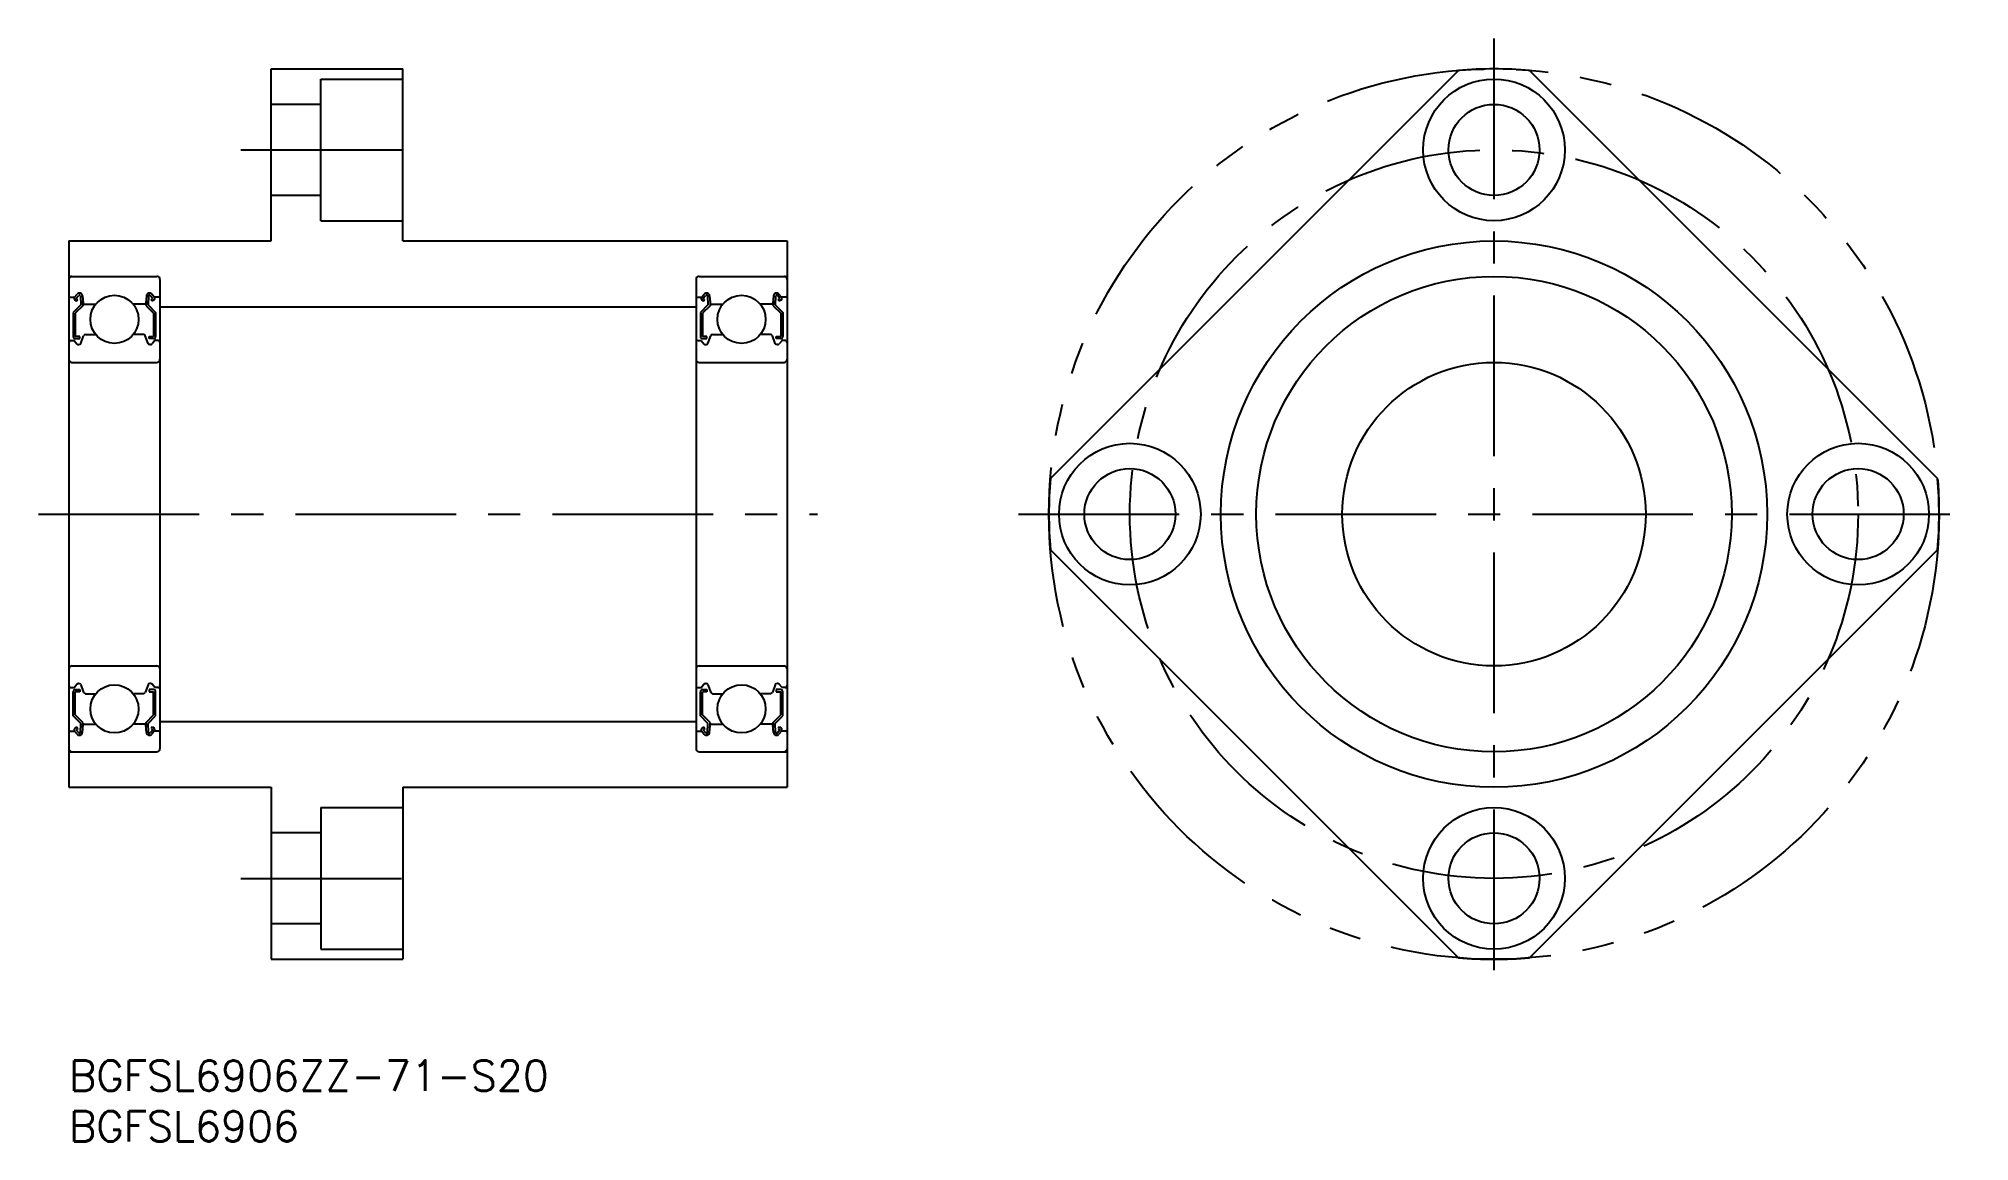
# Model space of a CAD drawing. Extents: x -3 to 188, y -8 to 101.
import ezdxf

# ---------------------------------------------------------------- set-up
doc = ezdxf.new("R2010")
doc.units = 0
doc.header["$LTSCALE"] = 0.5
doc.linetypes.add('CENTER', pattern=[50.8, 31.75, -6.35, 6.35, -6.35])
doc.linetypes.add('PHANTOM', pattern=[63.5, 31.75, -6.35, 6.35, -6.35, 6.35, -6.35])
for name, color, linetype in [('MSM_CENTER', 1, 'CENTER'), ('MSM_CONTINUOUS', 7, 'CONTINUOUS'), ('MSM_IMAGINARY', 6, 'PHANTOM'), ('MSM_PART_NUMBER', 7, 'CONTINUOUS')]:
    doc.layers.add(name, color=color, linetype=linetype)
doc.styles.get("Standard").update_dxf_attribs({"font": 'txt.shx', "height": 3, "bigfont": 'bigfont.shx'})

# ---------------------------------------------------------------- blocks, each defined once
blk = doc.blocks.new('*U25')
at = {"layer": 'MSM_PART_NUMBER'}
blk.add_text('BGFSL6906ZZ-71-S20', height=3, dxfattribs=at).set_placement((0, -3))
blk = doc.blocks.new('*U26')
at = {"layer": 'MSM_PART_NUMBER'}
blk.add_text('BGFSL6906', height=3, dxfattribs=at).set_placement((0, -8))

msp = doc.modelspace()

# ---------------------------------------------------------------- linework, layer by layer
at = {"layer": 'MSM_CENTER'}
for p, q in [((140.89, 101), (140.89, 7)), ((17, 90), (36, 90)), ((-3, 54), (74, 54)), ((93.89, 54), (187.89, 54)), ((17, 18), (36, 18))]:
    msp.add_line(p, q, dxfattribs=at)
msp.add_circle((140.89, 54), 36, dxfattribs=at)
at = {"layer": 'MSM_CONTINUOUS'}
for p, q in [((20, 81), (20, 98)), ((20, 98), (33, 98)), ((33, 81), (33, 98)), ((137.37, 97.86), (97.03, 57.52)), ((144.41, 97.86), (184.75, 57.52)), ((24.9, 83), (24.9, 97)), ((24.9, 97), (33, 97)), ((24.9, 94.5), (20, 94.5)), ((24.9, 85.5), (20, 85.5)), ((24.9, 83), (33, 83)), ((0, 81), (0, 27)), ((0, 81), (20, 81)), ((33, 81), (71, 81)), ((71, 81), (71, 27)), ((0, 77.5), (8.7, 77.5)), ((9, 77.2), (9, 30.8)), ((62, 77.2), (62, 30.8)), ((62.3, 77.5), (71, 77.5)), ((0.1, 75.45), (0.56, 75.45)), ((1.18, 74.68), (0.43, 73.93)), ((0.56, 75.45), (0.81, 75.75)), ((0.74, 75.04), (0.58, 75.17)), ((1.38, 74.6), (0.63, 73.85)), ((0.71, 75.32), (0.96, 75.62)), ((0.87, 75.19), (0.71, 75.32)), ((0.74, 75.04), (0.87, 75.19)), ((1.14, 75.56), (1.18, 74.68)), ((1.34, 75.58), (1.4, 74.84)), ((1.38, 75.07), (1.38, 74.6)), ((1.5, 74.75), (2.65, 74.75)), ((7.5, 74.75), (6.35, 74.75)), ((7.66, 75.58), (7.6, 74.84)), ((7.62, 75.07), (7.62, 74.6)), ((7.62, 74.6), (8.37, 73.85)), ((7.86, 75.56), (7.82, 74.68)), ((7.82, 74.68), (8.57, 73.93)), ((8.29, 75.32), (8.04, 75.62)), ((8.13, 75.19), (8.29, 75.32)), ((8.26, 75.04), (8.13, 75.19)), ((8.44, 75.45), (8.19, 75.75)), ((8.26, 75.04), (8.42, 75.17)), ((8.9, 75.45), (8.44, 75.45)), ((9, 74.5), (62, 74.5)), ((62.1, 75.45), (62.56, 75.45)), ((63.18, 74.68), (62.43, 73.93)), ((62.56, 75.45), (62.81, 75.75)), ((62.74, 75.04), (62.58, 75.17)), ((63.38, 74.6), (62.63, 73.85)), ((62.71, 75.32), (62.96, 75.62)), ((62.87, 75.19), (62.71, 75.32)), ((62.74, 75.04), (62.87, 75.19)), ((63.14, 75.56), (63.18, 74.68)), ((63.34, 75.58), (63.4, 74.84)), ((63.38, 75.07), (63.38, 74.6)), ((63.5, 74.75), (64.65, 74.75)), ((69.5, 74.75), (68.35, 74.75)), ((69.66, 75.58), (69.6, 74.84)), ((69.62, 75.07), (69.62, 74.6)), ((69.62, 74.6), (70.37, 73.85)), ((69.86, 75.56), (69.82, 74.68)), ((69.82, 74.68), (70.57, 73.93)), ((70.29, 75.32), (70.04, 75.62)), ((70.13, 75.19), (70.29, 75.32)), ((70.26, 75.04), (70.13, 75.19)), ((70.44, 75.45), (70.19, 75.75)), ((70.26, 75.04), (70.42, 75.17)), ((70.9, 75.45), (70.44, 75.45)), ((0.43, 73.93), (0.43, 71.55)), ((0.63, 73.85), (0.63, 71.55)), ((8.37, 73.85), (8.37, 71.55)), ((8.57, 73.93), (8.57, 71.55)), ((62.43, 73.93), (62.43, 71.55)), ((62.63, 73.85), (62.63, 71.55)), ((70.37, 73.85), (70.37, 71.55)), ((70.57, 73.93), (70.57, 71.55)), ((0.2, 71.15), (0.5, 71.15)), ((0.5, 71.15), (0.78, 70.82)), ((1.08, 71.55), (0.63, 71.55)), ((0.63, 71.35), (1.08, 71.35)), ((0.93, 70.75), (0.99, 70.75)), ((1.08, 71.35), (1.08, 71.55)), ((1.18, 70.88), (1.45, 71.62)), ((1.64, 71.75), (2.65, 71.75)), ((7.36, 71.75), (6.35, 71.75)), ((7.82, 70.88), (7.55, 71.62)), ((7.92, 71.35), (7.92, 71.55)), ((7.92, 71.55), (8.37, 71.55)), ((8.37, 71.35), (7.92, 71.35)), ((8.07, 70.75), (8.01, 70.75)), ((8.5, 71.15), (8.22, 70.82)), ((8.8, 71.15), (8.5, 71.15)), ((62.2, 71.15), (62.5, 71.15)), ((62.5, 71.15), (62.78, 70.82)), ((63.08, 71.55), (62.63, 71.55)), ((62.63, 71.35), (63.08, 71.35)), ((62.93, 70.75), (62.99, 70.75)), ((63.08, 71.35), (63.08, 71.55)), ((63.18, 70.88), (63.45, 71.62)), ((63.64, 71.75), (64.65, 71.75)), ((69.36, 71.75), (68.35, 71.75)), ((69.82, 70.88), (69.55, 71.62)), ((69.92, 71.35), (69.92, 71.55)), ((69.92, 71.55), (70.37, 71.55)), ((70.37, 71.35), (69.92, 71.35)), ((70.07, 70.75), (70.01, 70.75)), ((70.5, 71.15), (70.22, 70.82)), ((70.8, 71.15), (70.5, 71.15)), ((0.3, 69), (8.7, 69)), ((62.3, 69), (70.7, 69)), ((97.03, 50.48), (137.37, 10.14)), ((184.75, 50.48), (144.41, 10.14)), ((0.3, 39), (8.7, 39)), ((62.3, 39), (70.7, 39)), ((0.2, 36.85), (0.5, 36.85)), ((0.43, 34.07), (0.43, 36.45)), ((0.5, 36.85), (0.78, 37.18)), ((0.63, 36.65), (1.08, 36.65)), ((0.63, 34.15), (0.63, 36.45)), ((1.08, 36.45), (0.63, 36.45)), ((0.93, 37.25), (0.99, 37.25)), ((1.08, 36.65), (1.08, 36.45)), ((1.18, 37.12), (1.45, 36.38)), ((7.82, 37.12), (7.55, 36.38)), ((7.92, 36.65), (7.92, 36.45)), ((8.37, 36.65), (7.92, 36.65)), ((7.92, 36.45), (8.37, 36.45)), ((8.07, 37.25), (8.01, 37.25)), ((8.5, 36.85), (8.22, 37.18)), ((8.37, 34.15), (8.37, 36.45)), ((8.8, 36.85), (8.5, 36.85)), ((8.57, 34.07), (8.57, 36.45)), ((62.2, 36.85), (62.5, 36.85)), ((62.43, 34.07), (62.43, 36.45)), ((62.5, 36.85), (62.78, 37.18)), ((62.63, 36.65), (63.08, 36.65)), ((62.63, 34.15), (62.63, 36.45)), ((63.08, 36.45), (62.63, 36.45)), ((62.93, 37.25), (62.99, 37.25)), ((63.08, 36.65), (63.08, 36.45)), ((63.18, 37.12), (63.45, 36.38)), ((69.82, 37.12), (69.55, 36.38)), ((69.92, 36.65), (69.92, 36.45)), ((70.37, 36.65), (69.92, 36.65)), ((69.92, 36.45), (70.37, 36.45)), ((70.07, 37.25), (70.01, 37.25)), ((70.5, 36.85), (70.22, 37.18)), ((70.37, 34.15), (70.37, 36.45)), ((70.8, 36.85), (70.5, 36.85)), ((70.57, 34.07), (70.57, 36.45)), ((1.64, 36.25), (2.65, 36.25)), ((7.36, 36.25), (6.35, 36.25)), ((63.64, 36.25), (64.65, 36.25)), ((69.36, 36.25), (68.35, 36.25)), ((0.1, 32.55), (0.56, 32.55)), ((1.18, 33.32), (0.43, 34.07)), ((0.56, 32.55), (0.81, 32.25)), ((0.74, 32.96), (0.58, 32.83)), ((1.38, 33.4), (0.63, 34.15)), ((0.87, 32.81), (0.71, 32.68)), ((0.71, 32.68), (0.96, 32.38)), ((0.74, 32.96), (0.87, 32.81)), ((1.14, 32.44), (1.18, 33.32)), ((1.34, 32.42), (1.4, 33.16)), ((1.38, 32.93), (1.38, 33.4)), ((1.5, 33.25), (2.65, 33.25)), ((7.5, 33.25), (6.35, 33.25)), ((7.66, 32.42), (7.6, 33.16)), ((7.62, 33.4), (8.37, 34.15)), ((7.62, 32.93), (7.62, 33.4)), ((7.82, 33.32), (8.57, 34.07)), ((7.86, 32.44), (7.82, 33.32)), ((8.29, 32.68), (8.04, 32.38)), ((8.26, 32.96), (8.13, 32.81)), ((8.13, 32.81), (8.29, 32.68)), ((8.44, 32.55), (8.19, 32.25)), ((8.26, 32.96), (8.42, 32.83)), ((8.9, 32.55), (8.44, 32.55)), ((9, 33.5), (62, 33.5)), ((62.1, 32.55), (62.56, 32.55)), ((63.18, 33.32), (62.43, 34.07)), ((62.56, 32.55), (62.81, 32.25)), ((62.74, 32.96), (62.58, 32.83)), ((63.38, 33.4), (62.63, 34.15)), ((62.87, 32.81), (62.71, 32.68)), ((62.71, 32.68), (62.96, 32.38)), ((62.74, 32.96), (62.87, 32.81)), ((63.14, 32.44), (63.18, 33.32)), ((63.34, 32.42), (63.4, 33.16)), ((63.38, 32.93), (63.38, 33.4)), ((63.5, 33.25), (64.65, 33.25)), ((69.5, 33.25), (68.35, 33.25)), ((69.66, 32.42), (69.6, 33.16)), ((69.62, 33.4), (70.37, 34.15)), ((69.62, 32.93), (69.62, 33.4)), ((69.82, 33.32), (70.57, 34.07)), ((69.86, 32.44), (69.82, 33.32)), ((70.29, 32.68), (70.04, 32.38)), ((70.26, 32.96), (70.13, 32.81)), ((70.13, 32.81), (70.29, 32.68)), ((70.44, 32.55), (70.19, 32.25)), ((70.26, 32.96), (70.42, 32.83)), ((70.9, 32.55), (70.44, 32.55)), ((0, 30.5), (8.7, 30.5)), ((62.3, 30.5), (71, 30.5)), ((0, 27), (20, 27)), ((20, 27), (20, 10)), ((33, 27), (71, 27)), ((33, 27), (33, 10)), ((24.9, 25), (33, 25)), ((24.9, 25), (24.9, 11)), ((24.9, 22.5), (20, 22.5)), ((24.9, 13.5), (20, 13.5)), ((20, 10), (33, 10)), ((24.9, 11), (33, 11))]:
    msp.add_line(p, q, dxfattribs=at)
for centre, radius in [((140.89, 90), 7), ((140.89, 90), 4.5), ((140.89, 54), 27), ((140.89, 54), 23.5), ((4.5, 73.25), 2.38), ((66.5, 73.25), 2.38), ((140.89, 54), 15), ((104.89, 54), 7), ((176.89, 54), 7), ((104.89, 54), 4.5), ((176.89, 54), 4.5), ((4.5, 34.75), 2.38), ((66.5, 34.75), 2.38), ((140.89, 18), 7), ((140.89, 18), 4.5)]:
    msp.add_circle(centre, radius, dxfattribs=at)
for centre, radius, start, end in [((140.89, 54), 44, 85.4154, 94.5846), ((0.3, 77.2), 0.3, 90, 180), ((8.7, 77.2), 0.3, 0, 90), ((62.3, 77.2), 0.3, 90, 180), ((70.7, 77.2), 0.3, 0, 90), ((0.1, 75.55), 0.1, 180, 270), ((0.71, 75.32), 0.2, 140.001, 230.0841), ((1.04, 75.55), 0.3, 4.9967, 140.001), ((1.04, 75.56), 0.1, 2.8198, 140), ((1.5, 74.85), 0.1, 184.9967, 270.0005), ((7.5, 74.85), 0.1, 269.9995, 355.0033), ((7.96, 75.55), 0.3, 39.999, 175.0033), ((7.96, 75.56), 0.1, 40, 177.1802), ((8.29, 75.32), 0.2, 309.9159, 39.999), ((8.9, 75.55), 0.1, 270, 0), ((62.1, 75.55), 0.1, 180, 270), ((62.71, 75.32), 0.2, 140.001, 230.0841), ((63.04, 75.55), 0.3, 4.9967, 140.001), ((63.04, 75.56), 0.1, 2.8198, 140), ((63.5, 74.85), 0.1, 184.9967, 270.0005), ((69.5, 74.85), 0.1, 269.9995, 355.0033), ((69.96, 75.55), 0.3, 39.999, 175.0033), ((69.96, 75.56), 0.1, 40, 177.1802), ((70.29, 75.32), 0.2, 309.9159, 39.999), ((70.9, 75.55), 0.1, 270, 0), ((0.2, 70.95), 0.2, 90, 180), ((0.63, 71.55), 0.2, 180, 270), ((0.93, 70.95), 0.2, 219.9936, 270), ((0.99, 70.95), 0.2, 270, 339.9921), ((1.64, 71.55), 0.2, 90, 159.9921), ((7.36, 71.55), 0.2, 20.0079, 90), ((8.01, 70.95), 0.2, 200.0079, 270), ((8.07, 70.95), 0.2, 270, 320.0064), ((8.37, 71.55), 0.2, 270, 0), ((8.8, 70.95), 0.2, 0, 90), ((62.2, 70.95), 0.2, 90, 180), ((62.63, 71.55), 0.2, 180, 270), ((62.93, 70.95), 0.2, 219.9936, 270), ((62.99, 70.95), 0.2, 270, 339.9921), ((63.64, 71.55), 0.2, 90, 159.9921), ((69.36, 71.55), 0.2, 20.0079, 90), ((70.01, 70.95), 0.2, 200.0079, 270), ((70.07, 70.95), 0.2, 270, 320.0064), ((70.37, 71.55), 0.2, 270, 0), ((70.8, 70.95), 0.2, 0, 90), ((0.3, 69.3), 0.3, 180, 270), ((8.7, 69.3), 0.3, 270, 0), ((62.3, 69.3), 0.3, 180, 270), ((70.7, 69.3), 0.3, 270, 0), ((140.89, 54), 44, 175.4154, 184.5846), ((140.89, 54), 44, 355.4154, 4.5846), ((0.3, 38.7), 0.3, 90, 180), ((8.7, 38.7), 0.3, 0, 90), ((62.3, 38.7), 0.3, 90, 180), ((70.7, 38.7), 0.3, 0, 90), ((0.2, 37.05), 0.2, 180, 270), ((0.63, 36.45), 0.2, 90, 180), ((0.93, 37.05), 0.2, 90, 140.0064), ((0.99, 37.05), 0.2, 20.0079, 90), ((1.64, 36.45), 0.2, 200.0079, 270), ((7.36, 36.45), 0.2, 270, 339.9921), ((8.01, 37.05), 0.2, 90, 159.9921), ((8.07, 37.05), 0.2, 39.9936, 90), ((8.37, 36.45), 0.2, 0, 90), ((8.8, 37.05), 0.2, 270, 0), ((62.2, 37.05), 0.2, 180, 270), ((62.63, 36.45), 0.2, 90, 180), ((62.93, 37.05), 0.2, 90, 140.0064), ((62.99, 37.05), 0.2, 20.0079, 90), ((63.64, 36.45), 0.2, 200.0079, 270), ((69.36, 36.45), 0.2, 270, 339.9921), ((70.01, 37.05), 0.2, 90, 159.9921), ((70.07, 37.05), 0.2, 39.9936, 90), ((70.37, 36.45), 0.2, 0, 90), ((70.8, 37.05), 0.2, 270, 0), ((0.1, 32.45), 0.1, 90, 180), ((0.71, 32.68), 0.2, 129.9159, 219.999), ((1.5, 33.15), 0.1, 89.9995, 175.0033), ((7.5, 33.15), 0.1, 4.9967, 90.0005), ((8.29, 32.68), 0.2, 320.001, 50.0841), ((8.9, 32.45), 0.1, 0, 90), ((62.1, 32.45), 0.1, 90, 180), ((62.71, 32.68), 0.2, 129.9159, 219.999), ((63.5, 33.15), 0.1, 89.9995, 175.0033), ((69.5, 33.15), 0.1, 4.9967, 90.0005), ((70.29, 32.68), 0.2, 320.001, 50.0841), ((70.9, 32.45), 0.1, 0, 90), ((0.3, 30.8), 0.3, 180, 270), ((1.04, 32.45), 0.3, 219.999, 355.0033), ((1.04, 32.44), 0.1, 220, 357.1802), ((7.96, 32.45), 0.3, 184.9967, 320.001), ((7.96, 32.44), 0.1, 182.8198, 320), ((8.7, 30.8), 0.3, 270, 0), ((62.3, 30.8), 0.3, 180, 270), ((63.04, 32.45), 0.3, 219.999, 355.0033), ((63.04, 32.44), 0.1, 220, 357.1802), ((69.96, 32.45), 0.3, 184.9967, 320.001), ((69.96, 32.44), 0.1, 182.8198, 320), ((70.7, 30.8), 0.3, 270, 0), ((140.89, 54), 44, 265.4154, 274.5846)]:
    msp.add_arc(centre, radius, start, end, dxfattribs=at)
at = {"layer": 'MSM_IMAGINARY'}
msp.add_circle((140.89, 54), 44, dxfattribs=at)

# ---------------------------------------------------------------- block references
at = {"layer": 'MSM_CONTINUOUS'}
for name in ['*U25', '*U26']:
    msp.add_blockref(name, (0, 0), dxfattribs=at)

doc.saveas('drawing.dxf')
